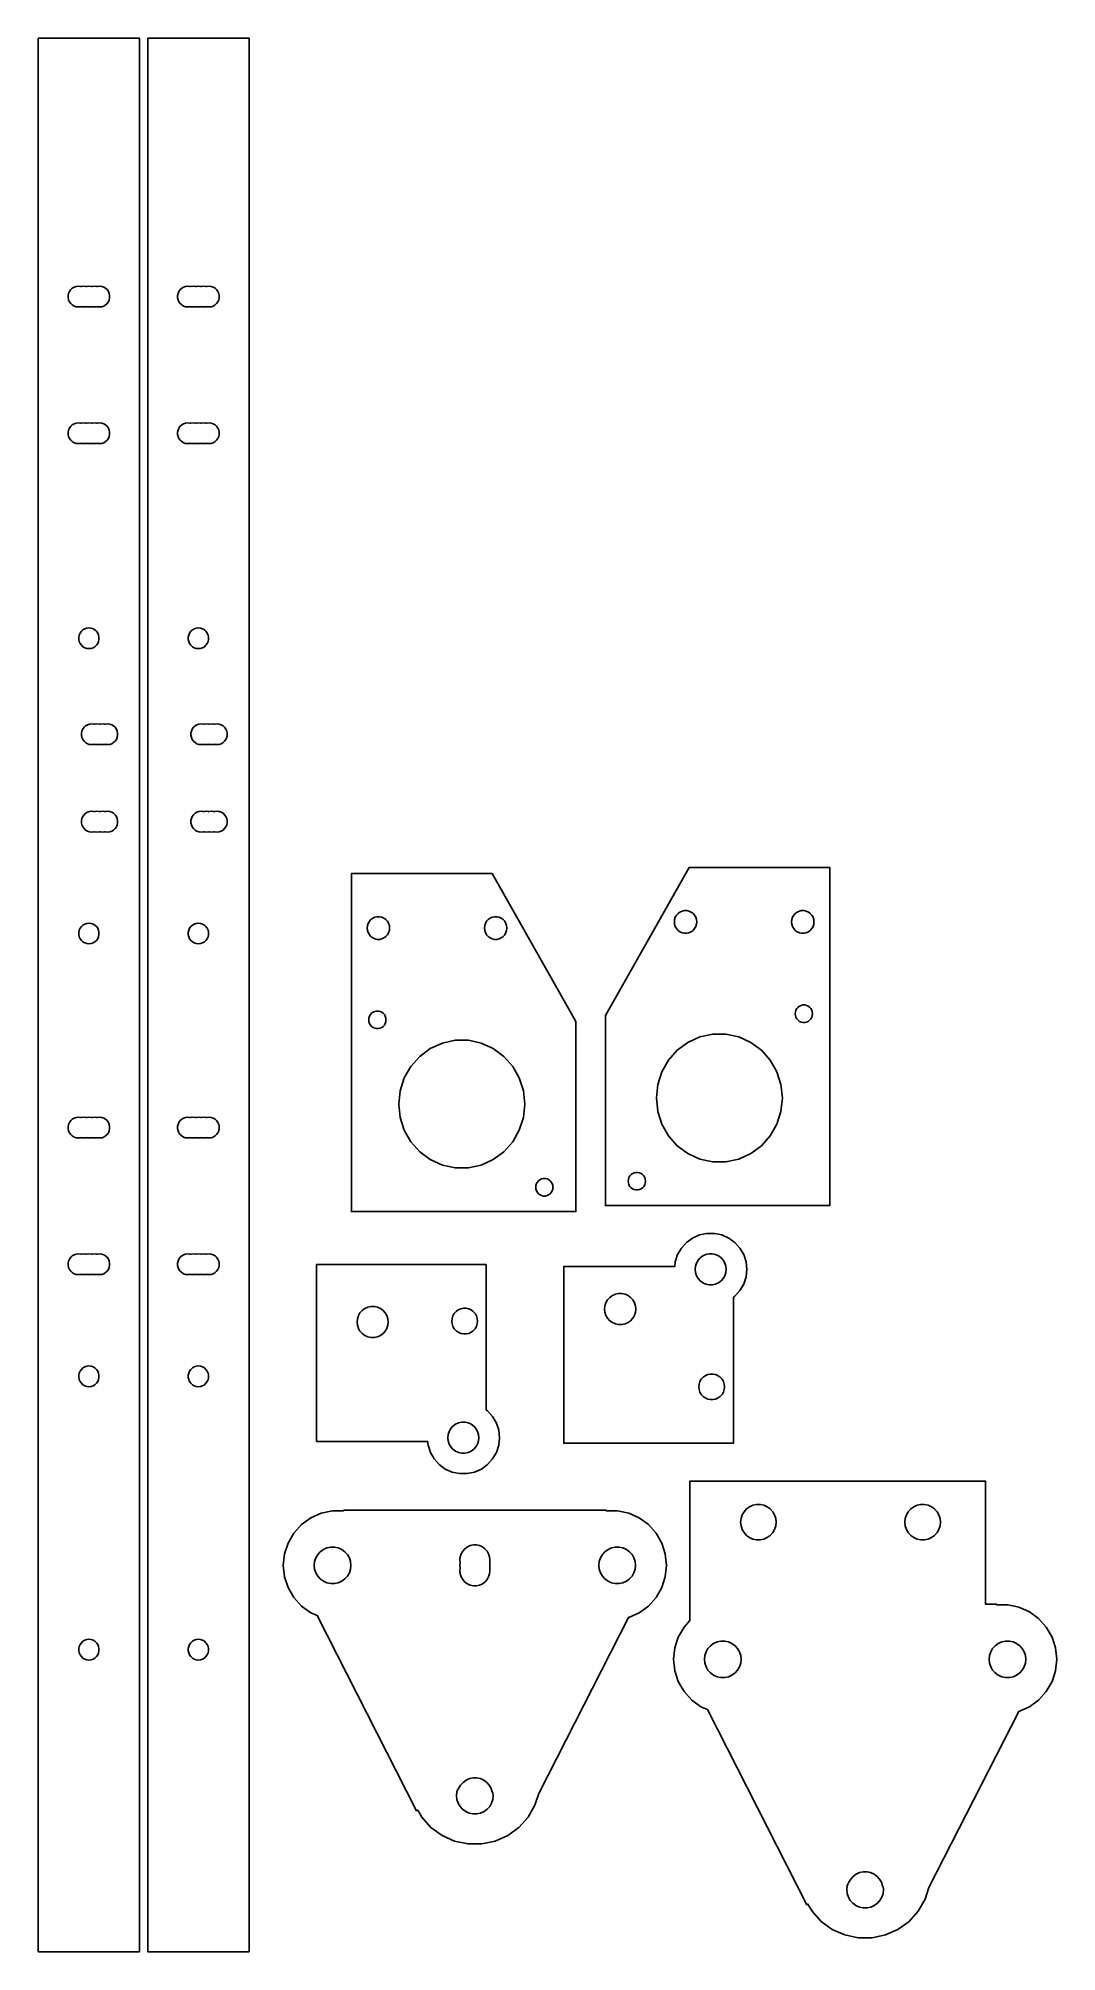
# Model space of a CAD drawing. Extents: x 0 to 186, y 0 to 350.
import ezdxf

# ---------------------------------------------------------------- set-up
doc = ezdxf.new("R2010")
doc.units = 0
doc.layers.add('Layer_1', color=7, linetype='CONTINUOUS')

msp = doc.modelspace()

# ---------------------------------------------------------------- linework, layer by layer
at = {"layer": 'Layer_1', "color": 7}
for points in [[(18.753441, 0.24656), (18.753441, 349.753441), (0.246561, 349.753441), (0.246561, 0.24656)], [(38.753441, 0.24656), (38.753441, 349.753451), (20.246561, 349.753451), (20.246561, 0.24656)], [(5.711351, 302.768371), (5.791751, 303.156311), (5.949131, 303.518741), (6.176531, 303.839591), (6.464051, 304.104891), (6.799141, 304.302931), (7.167101, 304.425751), (7.551881, 304.467351), (7.936641, 304.425751), (8.038881, 304.391751), (8.141151, 304.425751), (8.525921, 304.467351), (8.910691, 304.425751), (9.012931, 304.391751), (9.115201, 304.425751), (9.499971, 304.467351), (9.884741, 304.425751), (9.986971, 304.391751), (10.089241, 304.425751), (10.474021, 304.467351), (10.858791, 304.425751), (10.961061, 304.391751), (11.063291, 304.425751), (11.448071, 304.467351), (11.832841, 304.425751), (12.200801, 304.302931), (12.535881, 304.104891), (12.823401, 303.839591), (13.050731, 303.518741), (13.208151, 303.156311), (13.288651, 302.768371), (13.288651, 302.371741), (13.208151, 301.983731), (13.050731, 301.621301), (12.823401, 301.300451), (12.535881, 301.035141), (12.200801, 300.837111), (11.832841, 300.714291), (11.448071, 300.672691), (11.063291, 300.714291), (10.961061, 300.748291), (10.858791, 300.714291), (10.474021, 300.672691), (10.089241, 300.714291), (9.986971, 300.748291), (9.884741, 300.714291), (9.499971, 300.672691), (9.115201, 300.714291), (9.012931, 300.748291), (8.910691, 300.714291), (8.525921, 300.672691), (8.141151, 300.714291), (8.038881, 300.748291), (7.936641, 300.714291), (7.551881, 300.672691), (7.167101, 300.714291), (6.799141, 300.837111), (6.464051, 301.035141), (6.176531, 301.300451), (5.949131, 301.621301), (5.791751, 301.983731), (5.711351, 302.371741)], [(25.711351, 302.768381), (25.791751, 303.156321), (25.949131, 303.518751), (26.176531, 303.839601), (26.464051, 304.104901), (26.799141, 304.302941), (27.167101, 304.425761), (27.551881, 304.467361), (27.936641, 304.425761), (28.038881, 304.391761), (28.141151, 304.425761), (28.525921, 304.467361), (28.910691, 304.425761), (29.012931, 304.391761), (29.115201, 304.425761), (29.499971, 304.467361), (29.884741, 304.425761), (29.986971, 304.391761), (30.089241, 304.425761), (30.474021, 304.467361), (30.858791, 304.425761), (30.961061, 304.391761), (31.063291, 304.425761), (31.448071, 304.467361), (31.832841, 304.425761), (32.200801, 304.302941), (32.535881, 304.104901), (32.823401, 303.839601), (33.050731, 303.518751), (33.208151, 303.156321), (33.288651, 302.768381), (33.288651, 302.371751), (33.208151, 301.983741), (33.050731, 301.621311), (32.823401, 301.300461), (32.535881, 301.035151), (32.200801, 300.837121), (31.832841, 300.714301), (31.448071, 300.672701), (31.063291, 300.714301), (30.961061, 300.748301), (30.858791, 300.714301), (30.474021, 300.672701), (30.089241, 300.714301), (29.986971, 300.748301), (29.884741, 300.714301), (29.499971, 300.672701), (29.115201, 300.714301), (29.012931, 300.748301), (28.910691, 300.714301), (28.525921, 300.672701), (28.141151, 300.714301), (28.038881, 300.748301), (27.936641, 300.714301), (27.551881, 300.672701), (27.167101, 300.714301), (26.799141, 300.837121), (26.464051, 301.035151), (26.176531, 301.300461), (25.949131, 301.621311), (25.791751, 301.983741), (25.711351, 302.371751)], [(5.711351, 277.803551), (5.791751, 278.191561), (5.949131, 278.553991), (6.176531, 278.874841), (6.464051, 279.140141), (6.799141, 279.338181), (7.167101, 279.461001), (7.551881, 279.502601), (7.936641, 279.461001), (8.038881, 279.427001), (8.141151, 279.461001), (8.525921, 279.502601), (8.910691, 279.461001), (9.012931, 279.427001), (9.115201, 279.461001), (9.499971, 279.502601), (9.884741, 279.461001), (9.986971, 279.427001), (10.089241, 279.461001), (10.474021, 279.502601), (10.858791, 279.461001), (10.961061, 279.427001), (11.063291, 279.461001), (11.448071, 279.502601), (11.832841, 279.461001), (12.200801, 279.338181), (12.535881, 279.140141), (12.823401, 278.874841), (13.050731, 278.553991), (13.208151, 278.191561), (13.288651, 277.803551), (13.288651, 277.406921), (13.208151, 277.018941), (13.050731, 276.656511), (12.823401, 276.335661), (12.535881, 276.070361), (12.200801, 275.872331), (11.832841, 275.749881), (11.448071, 275.708281), (11.063291, 275.749881), (10.961061, 275.783881), (10.858791, 275.749881), (10.474021, 275.708281), (10.089241, 275.749881), (9.986971, 275.783881), (9.884741, 275.749881), (9.499971, 275.708281), (9.115201, 275.749881), (9.012931, 275.783881), (8.910691, 275.749881), (8.525921, 275.708281), (8.141151, 275.749881), (8.038881, 275.783881), (7.936641, 275.749881), (7.551881, 275.708281), (7.167101, 275.749881), (6.799141, 275.872331), (6.464051, 276.070361), (6.176531, 276.335661), (5.949131, 276.656511), (5.791751, 277.018941), (5.711351, 277.406921)], [(25.711351, 277.803561), (25.791751, 278.191571), (25.949131, 278.554001), (26.176531, 278.874851), (26.464051, 279.140151), (26.799141, 279.338191), (27.167101, 279.461011), (27.551881, 279.502611), (27.936641, 279.461011), (28.038881, 279.427011), (28.141151, 279.461011), (28.525921, 279.502611), (28.910691, 279.461011), (29.012931, 279.427011), (29.115201, 279.461011), (29.499971, 279.502611), (29.884741, 279.461011), (29.986971, 279.427011), (30.089241, 279.461011), (30.474021, 279.502611), (30.858791, 279.461011), (30.961061, 279.427011), (31.063291, 279.461011), (31.448071, 279.502611), (31.832841, 279.461011), (32.200801, 279.338191), (32.535881, 279.140151), (32.823401, 278.874851), (33.050731, 278.554001), (33.208151, 278.191571), (33.288651, 277.803561), (33.288651, 277.406931), (33.208151, 277.018951), (33.050731, 276.656521), (32.823401, 276.335671), (32.535881, 276.070371), (32.200801, 275.872341), (31.832841, 275.749891), (31.448071, 275.708291), (31.063291, 275.749891), (30.961061, 275.783891), (30.858791, 275.749891), (30.474021, 275.708291), (30.089241, 275.749891), (29.986971, 275.783891), (29.884741, 275.749891), (29.499971, 275.708291), (29.115201, 275.749891), (29.012931, 275.783891), (28.910691, 275.749891), (28.525921, 275.708291), (28.141151, 275.749891), (28.038881, 275.783891), (27.936641, 275.749891), (27.551881, 275.708291), (27.167101, 275.749891), (26.799141, 275.872341), (26.464051, 276.070371), (26.176531, 276.335671), (25.949131, 276.656521), (25.791751, 277.018951), (25.711351, 277.406931)], [(7.659441, 240.356401), (7.739841, 240.744341), (7.897221, 241.106771), (8.124621, 241.427621), (8.412141, 241.692921), (8.747231, 241.890961), (9.115191, 242.013781), (9.499961, 242.055381), (9.884731, 242.013781), (10.252691, 241.890961), (10.587741, 241.692921), (10.875261, 241.427621), (11.102661, 241.106771), (11.260041, 240.744341), (11.340441, 240.356401), (11.340441, 239.959771), (11.260041, 239.571841), (11.102661, 239.209411), (10.875261, 238.888551), (10.587741, 238.623251), (10.252691, 238.425221), (9.884731, 238.302391), (9.499961, 238.260791), (9.115191, 238.302391), (8.747231, 238.425221), (8.412141, 238.623251), (8.124621, 238.888551), (7.897221, 239.209411), (7.739841, 239.571841), (7.659441, 239.959771)], [(27.659441, 240.356411), (27.739841, 240.744351), (27.897221, 241.106781), (28.124621, 241.427631), (28.412141, 241.692931), (28.747231, 241.890971), (29.115191, 242.013791), (29.499961, 242.055391), (29.884731, 242.013791), (30.252691, 241.890971), (30.587741, 241.692931), (30.875261, 241.427631), (31.102661, 241.106781), (31.260041, 240.744351), (31.340441, 240.356411), (31.340441, 239.959781), (31.260041, 239.571851), (31.102661, 239.209421), (30.875261, 238.888561), (30.587741, 238.623261), (30.252691, 238.425231), (29.884731, 238.302401), (29.499961, 238.260801), (29.115191, 238.302401), (28.747231, 238.425231), (28.412141, 238.623261), (28.124621, 238.888561), (27.897221, 239.209421), (27.739841, 239.571851), (27.659441, 239.959781)], [(8.146471, 222.831133), (8.226871, 223.219063), (8.384251, 223.581493), (8.611651, 223.902353), (8.899171, 224.167653), (9.234251, 224.365683), (9.602251, 224.488513), (9.987031, 224.530113), (10.371791, 224.488513), (10.474061, 224.454513), (10.576301, 224.488513), (10.961071, 224.530113), (11.345841, 224.488513), (11.448111, 224.454513), (11.550351, 224.488513), (11.935121, 224.530113), (12.319871, 224.488513), (12.422141, 224.454513), (12.524411, 224.488513), (12.909161, 224.530113), (13.293911, 224.488513), (13.661901, 224.365683), (13.996991, 224.167653), (14.284541, 223.902353), (14.511871, 223.581493), (14.669291, 223.219063), (14.749691, 222.831133), (14.749691, 222.434503), (14.669291, 222.046523), (14.511871, 221.684103), (14.284541, 221.363243), (13.996991, 221.097943), (13.661901, 220.899913), (13.293911, 220.777083), (12.909161, 220.735483), (12.524411, 220.777083), (12.422141, 220.811083), (12.319871, 220.777083), (11.935121, 220.735483), (11.550351, 220.777083), (11.448111, 220.811083), (11.345841, 220.777083), (10.961071, 220.735483), (10.576301, 220.777083), (10.474061, 220.811083), (10.371791, 220.777083), (9.987031, 220.735483), (9.602251, 220.777083), (9.234251, 220.899913), (8.899171, 221.097943), (8.611651, 221.363243), (8.384251, 221.684103), (8.226871, 222.046523), (8.146471, 222.434503)], [(28.146471, 222.831141), (28.226871, 223.219071), (28.384251, 223.581501), (28.611651, 223.902361), (28.899171, 224.167661), (29.234251, 224.365691), (29.602251, 224.488521), (29.987031, 224.530121), (30.371791, 224.488521), (30.474061, 224.454521), (30.576301, 224.488521), (30.961071, 224.530121), (31.345841, 224.488521), (31.448111, 224.454521), (31.550351, 224.488521), (31.935121, 224.530121), (32.319871, 224.488521), (32.422141, 224.454521), (32.524411, 224.488521), (32.909161, 224.530121), (33.293911, 224.488521), (33.661901, 224.365691), (33.996991, 224.167661), (34.284541, 223.902361), (34.511871, 223.581501), (34.669291, 223.219071), (34.749691, 222.831141), (34.749691, 222.434511), (34.669291, 222.046531), (34.511871, 221.684111), (34.284541, 221.363251), (33.996991, 221.097951), (33.661901, 220.899921), (33.293911, 220.777091), (32.909161, 220.735491), (32.524411, 220.777091), (32.422141, 220.811091), (32.319871, 220.777091), (31.935121, 220.735491), (31.550351, 220.777091), (31.448111, 220.811091), (31.345841, 220.777091), (30.961071, 220.735491), (30.576301, 220.777091), (30.474061, 220.811091), (30.371791, 220.777091), (29.987031, 220.735491), (29.602251, 220.777091), (29.234251, 220.899921), (28.899171, 221.097951), (28.611651, 221.363251), (28.384251, 221.684111), (28.226871, 222.046531), (28.146471, 222.434511)], [(8.146471, 206.853673), (8.226871, 207.241613), (8.384251, 207.604043), (8.611651, 207.924893), (8.899171, 208.190194), (9.234251, 208.388224), (9.602251, 208.511054), (9.987031, 208.552654), (10.371791, 208.511054), (10.474061, 208.477054), (10.576301, 208.511054), (10.961071, 208.552654), (11.345841, 208.511054), (11.448111, 208.477054), (11.550351, 208.511054), (11.935121, 208.552654), (12.319871, 208.511054), (12.422141, 208.477054), (12.524411, 208.511054), (12.909161, 208.552654), (13.293911, 208.511054), (13.661901, 208.388224), (13.996991, 208.190194), (14.284541, 207.924893), (14.511871, 207.604043), (14.669291, 207.241613), (14.749691, 206.853673), (14.749691, 206.457043), (14.669291, 206.069103), (14.511871, 205.706683), (14.284541, 205.385823), (13.996991, 205.120523), (13.661901, 204.922493), (13.293911, 204.799663), (12.909161, 204.758063), (12.524411, 204.799663), (12.422141, 204.833663), (12.319871, 204.799663), (11.935121, 204.758063), (11.550351, 204.799663), (11.448111, 204.833663), (11.345841, 204.799663), (10.961071, 204.758063), (10.576301, 204.799663), (10.474061, 204.833663), (10.371791, 204.799663), (9.987031, 204.758063), (9.602251, 204.799663), (9.234251, 204.922493), (8.899171, 205.120523), (8.611651, 205.385823), (8.384251, 205.706683), (8.226871, 206.069103), (8.146471, 206.457043)], [(28.146471, 206.853681), (28.226871, 207.241621), (28.384251, 207.604051), (28.611651, 207.924901), (28.899171, 208.190201), (29.234251, 208.388231), (29.602251, 208.511061), (29.987031, 208.552661), (30.371791, 208.511061), (30.474061, 208.477061), (30.576301, 208.511061), (30.961071, 208.552661), (31.345841, 208.511061), (31.448111, 208.477061), (31.550351, 208.511061), (31.935121, 208.552661), (32.319871, 208.511061), (32.422141, 208.477061), (32.524411, 208.511061), (32.909161, 208.552661), (33.293911, 208.511061), (33.661901, 208.388231), (33.996991, 208.190201), (34.284541, 207.924901), (34.511871, 207.604051), (34.669291, 207.241621), (34.749691, 206.853681), (34.749691, 206.457051), (34.669291, 206.069111), (34.511871, 205.706691), (34.284541, 205.385831), (33.996991, 205.120531), (33.661901, 204.922501), (33.293911, 204.799671), (32.909161, 204.758071), (32.524411, 204.799671), (32.422141, 204.833671), (32.319871, 204.799671), (31.935121, 204.758071), (31.550351, 204.799671), (31.448111, 204.833671), (31.345841, 204.799671), (30.961071, 204.758071), (30.576301, 204.799671), (30.474061, 204.833671), (30.371791, 204.799671), (29.987031, 204.758071), (29.602251, 204.799671), (29.234251, 204.922501), (28.899171, 205.120531), (28.611651, 205.385831), (28.384251, 205.706691), (28.226871, 206.069111), (28.146471, 206.457051)], [(98.453294, 170.15285), (83.142163, 197.188846), (57.452348, 197.188846), (57.452348, 135.43288), (98.453294, 135.43288)], [(144.84983, 198.301016), (119.16001, 198.301016), (103.84886, 171.26493), (103.84886, 136.54485), (144.84983, 136.54485)], [(62.171265, 185.16626), (61.753705, 185.25656), (61.363605, 185.43314), (61.018185, 185.68909), (60.732545, 186.0125), (60.518995, 186.38948), (60.387105, 186.80415), (60.342405, 187.23668), (60.387105, 187.66921), (60.518995, 188.08389), (60.732545, 188.46087), (61.018185, 188.78427), (61.363605, 189.04022), (61.753705, 189.2168), (62.171265, 189.3071), (62.598305, 189.3071), (63.015876, 189.2168), (63.405946, 189.04022), (63.751386, 188.78427), (64.037036, 188.46087), (64.250552, 188.08389), (64.382472, 187.66921), (64.427172, 187.23668), (64.382472, 186.80415), (64.250552, 186.38948), (64.037036, 186.0125), (63.751386, 185.68909), (63.405946, 185.43314), (63.015876, 185.25656), (62.598305, 185.16626)], [(83.596583, 185.16626), (83.179013, 185.25656), (82.788913, 185.43314), (82.443503, 185.68909), (82.157833, 186.0125), (81.944313, 186.38948), (81.812413, 186.80415), (81.767713, 187.23668), (81.812413, 187.66921), (81.944313, 188.08389), (82.157833, 188.46087), (82.443503, 188.78427), (82.788913, 189.04022), (83.179013, 189.2168), (83.596583, 189.3071), (84.023623, 189.3071), (84.441184, 189.2168), (84.831264, 189.04022), (85.176704, 188.78427), (85.46234, 188.46087), (85.67586, 188.08389), (85.80778, 187.66921), (85.85248, 187.23668), (85.80778, 186.80415), (85.67586, 186.38948), (85.46234, 186.0125), (85.176704, 185.68909), (84.831264, 185.43314), (84.441184, 185.25656), (84.023623, 185.16626)], [(118.27857, 186.2784), (117.86093, 186.3687), (117.47088, 186.54529), (117.12547, 186.80123), (116.83977, 187.12464), (116.62628, 187.50161), (116.49433, 187.91628), (116.44963, 188.34883), (116.49433, 188.78136), (116.62628, 189.19603), (116.83977, 189.57301), (117.12547, 189.89642), (117.47088, 190.15237), (117.86093, 190.32896), (118.27857, 190.41926), (118.70553, 190.41926), (119.12318, 190.32896), (119.51323, 190.15237), (119.85864, 189.89642), (120.14434, 189.57301), (120.35783, 189.19603), (120.48978, 188.78136), (120.53448, 188.34883), (120.48978, 187.91628), (120.35783, 187.50161), (120.14434, 187.12464), (119.85864, 186.80123), (119.51323, 186.54529), (119.12318, 186.3687), (118.70553, 186.2784)], [(139.70385, 186.2784), (139.28631, 186.3687), (138.8962, 186.54528), (138.55079, 186.80123), (138.26512, 187.12463), (138.0516, 187.50161), (137.91971, 187.91628), (137.87501, 188.34882), (137.91971, 188.78135), (138.0516, 189.19603), (138.26512, 189.57301), (138.55079, 189.89641), (138.8962, 190.15237), (139.28631, 190.32895), (139.70385, 190.41925), (140.13091, 190.41925), (140.54845, 190.32895), (140.93855, 190.15237), (141.28399, 189.89641), (141.56963, 189.57301), (141.78315, 189.19603), (141.91505, 188.78135), (141.95975, 188.34882), (141.91505, 187.91628), (141.78315, 187.50161), (141.56963, 187.12463), (141.28399, 186.80123), (140.93855, 186.54528), (140.54845, 186.3687), (140.13091, 186.2784)], [(7.659441, 186.43249), (7.739841, 186.82043), (7.897221, 187.18286), (8.124621, 187.50371), (8.412141, 187.76901), (8.747231, 187.96704), (9.115191, 188.08949), (9.499961, 188.13109), (9.884731, 188.08949), (10.252691, 187.96704), (10.587741, 187.76901), (10.875261, 187.50371), (11.102661, 187.18286), (11.260041, 186.82043), (11.340441, 186.43249), (11.340441, 186.03586), (11.260041, 185.64789), (11.102661, 185.28546), (10.875261, 184.9646), (10.587741, 184.6993), (10.252691, 184.50089), (9.884731, 184.37807), (9.499961, 184.33647), (9.115191, 184.37807), (8.747231, 184.50089), (8.412141, 184.6993), (8.124621, 184.9646), (7.897221, 185.28546), (7.739841, 185.64789), (7.659441, 186.03586)], [(27.659441, 186.4325), (27.739841, 186.82044), (27.897221, 187.18287), (28.124621, 187.50372), (28.412141, 187.76902), (28.747231, 187.96705), (29.115191, 188.0895), (29.499961, 188.1311), (29.884731, 188.0895), (30.252691, 187.96705), (30.587741, 187.76902), (30.875261, 187.50372), (31.102661, 187.18287), (31.260041, 186.82044), (31.340441, 186.4325), (31.340441, 186.03587), (31.260041, 185.6479), (31.102661, 185.28547), (30.875261, 184.96461), (30.587741, 184.69931), (30.252691, 184.5009), (29.884731, 184.37808), (29.499961, 184.33648), (29.115191, 184.37808), (28.747231, 184.5009), (28.412141, 184.69931), (28.124621, 184.96461), (27.897221, 185.28547), (27.739841, 185.6479), (27.659441, 186.03587)], [(62.026995, 168.86013), (61.703905, 168.93023), (61.402155, 169.06713), (61.134975, 169.26504), (60.913945, 169.51533), (60.748735, 169.80689), (60.646665, 170.12713), (60.612165, 170.46204), (60.646665, 170.79695), (60.748735, 171.11719), (60.913945, 171.40875), (61.134975, 171.65904), (61.402155, 171.85695), (61.703905, 171.99386), (62.026995, 172.06396), (62.357215, 172.06396), (62.680325, 171.99386), (62.982056, 171.85695), (63.249236, 171.65904), (63.470266, 171.40875), (63.635476, 171.11719), (63.737546, 170.79695), (63.772046, 170.46204), (63.737546, 170.12713), (63.635476, 169.80689), (63.470266, 169.51533), (63.249236, 169.26504), (62.982056, 169.06713), (62.680325, 168.93023), (62.357215, 168.86013)], [(139.94493, 169.9722), (139.62185, 170.0423), (139.32009, 170.1792), (139.05292, 170.37712), (138.83188, 170.62741), (138.66668, 170.91897), (138.5646, 171.23921), (138.5301, 171.57413), (138.5646, 171.90903), (138.66668, 172.22927), (138.83188, 172.52083), (139.05292, 172.77112), (139.32009, 172.96904), (139.62185, 173.10593), (139.94493, 173.17603), (140.27516, 173.17603), (140.59827, 173.10593), (140.90003, 172.96904), (141.16718, 172.77112), (141.38824, 172.52083), (141.55344, 172.22927), (141.65539, 171.90903), (141.68999, 171.57413), (141.65539, 171.23921), (141.55344, 170.91897), (141.38824, 170.62741), (141.16718, 170.37712), (140.90003, 170.1792), (140.59827, 170.0423), (140.27516, 169.9722)], [(123.48163, 144.53152), (121.13078, 145.04093), (118.93519, 146.03755), (116.99085, 147.47771), (115.38268, 149.2985), (114.18103, 151.4204), (113.43834, 153.75062), (113.18712, 156.18739), (113.43834, 158.62415), (114.18103, 160.95438), (115.38268, 163.07627), (116.99085, 164.89708), (118.93519, 166.33723), (121.13078, 167.33385), (123.48163, 167.84326), (125.885, 167.84326), (128.23582, 167.33385), (130.43142, 166.33723), (132.37573, 164.89708), (133.98392, 163.07627), (135.18561, 160.95438), (135.92824, 158.62415), (136.17952, 156.18739), (135.92824, 153.75062), (135.18561, 151.4204), (133.98392, 149.2985), (132.37573, 147.47771), (130.43142, 146.03755), (128.23582, 145.04093), (125.885, 144.53152)], [(76.417166, 143.41954), (74.06635, 143.92895), (71.870759, 144.92556), (69.926409, 146.36571), (68.318253, 148.18651), (67.116542, 150.30839), (66.373912, 152.63861), (66.122662, 155.07537), (66.373912, 157.51212), (67.116542, 159.84234), (68.318253, 161.96422), (69.926409, 163.78503), (71.870759, 165.22517), (74.06635, 166.22178), (76.417166, 166.73119), (78.820537, 166.73119), (81.171353, 166.22178), (83.366953, 165.22517), (85.31126, 163.78503), (86.91945, 161.96422), (88.12114, 159.84234), (88.86377, 157.51212), (89.11505, 155.07537), (88.86377, 152.63861), (88.12114, 150.30839), (86.91945, 148.18651), (85.31126, 146.36571), (83.366953, 144.92556), (81.171353, 143.92895), (78.820537, 143.41954)], [(5.711351, 150.98289), (5.791751, 151.37038), (5.949131, 151.7328), (6.176531, 152.05328), (6.464051, 152.31896), (6.799141, 152.51737), (7.167101, 152.63944), (7.551881, 152.68134), (7.936641, 152.63944), (8.038881, 152.60544), (8.141151, 152.63944), (8.525921, 152.68134), (8.910691, 152.63944), (9.012931, 152.60544), (9.115201, 152.63944), (9.499971, 152.68134), (9.884741, 152.63944), (9.986971, 152.60544), (10.089241, 152.63944), (10.474021, 152.68134), (10.858791, 152.63944), (10.961061, 152.60544), (11.063291, 152.63944), (11.448071, 152.68134), (11.832841, 152.63944), (12.200801, 152.51737), (12.535881, 152.31896), (12.823401, 152.05328), (13.050731, 151.7328), (13.208151, 151.37038), (13.288651, 150.98289), (13.288651, 150.58543), (13.208151, 150.19799), (13.050731, 149.83556), (12.823401, 149.51508), (12.535881, 149.2494), (12.200801, 149.05099), (11.832841, 148.92892), (11.448071, 148.88692), (11.063291, 148.92892), (10.961061, 148.96292), (10.858791, 148.92892), (10.474021, 148.88692), (10.089241, 148.92892), (9.986971, 148.96292), (9.884741, 148.92892), (9.499971, 148.88692), (9.115201, 148.92892), (9.012931, 148.96292), (8.910691, 148.92892), (8.525921, 148.88692), (8.141151, 148.92892), (8.038881, 148.96292), (7.936641, 148.92892), (7.551881, 148.88692), (7.167101, 148.92892), (6.799141, 149.05099), (6.464051, 149.2494), (6.176531, 149.51508), (5.949131, 149.83556), (5.791751, 150.19799), (5.711351, 150.58543)], [(25.711351, 150.9829), (25.791751, 151.37039), (25.949131, 151.73281), (26.176531, 152.05329), (26.464051, 152.31897), (26.799141, 152.51738), (27.167101, 152.63945), (27.551881, 152.68135), (27.936641, 152.63945), (28.038881, 152.60545), (28.141151, 152.63945), (28.525921, 152.68135), (28.910691, 152.63945), (29.012931, 152.60545), (29.115201, 152.63945), (29.499971, 152.68135), (29.884741, 152.63945), (29.986971, 152.60545), (30.089241, 152.63945), (30.474021, 152.68135), (30.858791, 152.63945), (30.961061, 152.60545), (31.063291, 152.63945), (31.448071, 152.68135), (31.832841, 152.63945), (32.200801, 152.51738), (32.535881, 152.31897), (32.823401, 152.05329), (33.050731, 151.73281), (33.208151, 151.37039), (33.288651, 150.9829), (33.288651, 150.58544), (33.208151, 150.198), (33.050731, 149.83557), (32.823401, 149.51509), (32.535881, 149.24941), (32.200801, 149.051), (31.832841, 148.92893), (31.448071, 148.88693), (31.063291, 148.92893), (30.961061, 148.96293), (30.858791, 148.92893), (30.474021, 148.88693), (30.089241, 148.92893), (29.986971, 148.96293), (29.884741, 148.92893), (29.499971, 148.88693), (29.115201, 148.92893), (29.012931, 148.96293), (28.910691, 148.92893), (28.525921, 148.88693), (28.141151, 148.92893), (28.038881, 148.96293), (27.936641, 148.92893), (27.551881, 148.88693), (27.167101, 148.92893), (26.799141, 149.051), (26.464051, 149.24941), (26.176531, 149.51509), (25.949131, 149.83557), (25.791751, 150.198), (25.711351, 150.58544)], [(92.533667, 138.28333), (92.210557, 138.35343), (91.908807, 138.49033), (91.641627, 138.68824), (91.420597, 138.93853), (91.255387, 139.2301), (91.153337, 139.55033), (91.118837, 139.88525), (91.153337, 140.22016), (91.255387, 140.54039), (91.420597, 140.83195), (91.641627, 141.08225), (91.908807, 141.28015), (92.210557, 141.41706), (92.533667, 141.48716), (92.863867, 141.48716), (93.186977, 141.41706), (93.488737, 141.28015), (93.755917, 141.08225), (93.976947, 140.83195), (94.142157, 140.54039), (94.244207, 140.22016), (94.278707, 139.88525), (94.244207, 139.55033), (94.142157, 139.2301), (93.976947, 138.93853), (93.755917, 138.68824), (93.488737, 138.49033), (93.186977, 138.35343), (92.863867, 138.28333)], [(109.43824, 139.39529), (109.11515, 139.46539), (108.81342, 139.6023), (108.54622, 139.8002), (108.32519, 140.0505), (108.16006, 140.34207), (108.05799, 140.66231), (108.02339, 140.99722), (108.05799, 141.33213), (108.16006, 141.65237), (108.32519, 141.94393), (108.54622, 142.19422), (108.81342, 142.39214), (109.11515, 142.52903), (109.43824, 142.59913), (109.76854, 142.59913), (110.09163, 142.52903), (110.39333, 142.39214), (110.66056, 142.19422), (110.88157, 141.94393), (111.04672, 141.65237), (111.14877, 141.33213), (111.18327, 140.99722), (111.14877, 140.66231), (111.04672, 140.34207), (110.88157, 140.0505), (110.66056, 139.8002), (110.39333, 139.6023), (110.09163, 139.46539), (109.76854, 139.39529)], [(127.24843, 119.79333), (127.50174, 119.97732), (128.42553, 121.00332), (129.11593, 122.19904), (129.54252, 123.51202), (129.68683, 124.88503), (129.54252, 126.25812), (129.11593, 127.57112), (128.42553, 128.76682), (127.50174, 129.79282), (126.38483, 130.60432), (125.12353, 131.16582), (123.77312, 131.45292), (122.39253, 131.45292), (121.04202, 131.16582), (119.78083, 130.60432), (118.66391, 129.79282), (117.74002, 128.76682), (117.04972, 127.57112), (116.62313, 126.25812), (116.53653, 125.43372), (96.260404, 125.43372), (96.260404, 93.12494), (127.24843, 93.12494)], [(5.711351, 126.0181), (5.791751, 126.40555), (5.949131, 126.76798), (6.176531, 127.08846), (6.464051, 127.35414), (6.799141, 127.55254), (7.167101, 127.67461), (7.551881, 127.71651), (7.936641, 127.67461), (8.038881, 127.64061), (8.141151, 127.67461), (8.525921, 127.71651), (8.910691, 127.67461), (9.012931, 127.64061), (9.115201, 127.67461), (9.499971, 127.71651), (9.884741, 127.67461), (9.986971, 127.64061), (10.089241, 127.67461), (10.474021, 127.71651), (10.858791, 127.67461), (10.961061, 127.64061), (11.063291, 127.67461), (11.448071, 127.71651), (11.832841, 127.67461), (12.200801, 127.55254), (12.535881, 127.35414), (12.823401, 127.08846), (13.050731, 126.76798), (13.208151, 126.40555), (13.288651, 126.0181), (13.288651, 125.62068), (13.208151, 125.2332), (13.050731, 124.87077), (12.823401, 124.55029), (12.535881, 124.28461), (12.200801, 124.0862), (11.832841, 123.96413), (11.448071, 123.92223), (11.063291, 123.96413), (10.961061, 123.99813), (10.858791, 123.96413), (10.474021, 123.92223), (10.089241, 123.96413), (9.986971, 123.99813), (9.884741, 123.96413), (9.499971, 123.92223), (9.115201, 123.96413), (9.012931, 123.99813), (8.910691, 123.96413), (8.525921, 123.92223), (8.141151, 123.96413), (8.038881, 123.99813), (7.936641, 123.96413), (7.551881, 123.92223), (7.167101, 123.96413), (6.799141, 124.0862), (6.464051, 124.28461), (6.176531, 124.55029), (5.949131, 124.87077), (5.791751, 125.2332), (5.711351, 125.62068)], [(25.711351, 126.01811), (25.791751, 126.40556), (25.949131, 126.76799), (26.176531, 127.08847), (26.464051, 127.35415), (26.799141, 127.55255), (27.167101, 127.67462), (27.551881, 127.71652), (27.936641, 127.67462), (28.038881, 127.64062), (28.141151, 127.67462), (28.525921, 127.71652), (28.910691, 127.67462), (29.012931, 127.64062), (29.115201, 127.67462), (29.499971, 127.71652), (29.884741, 127.67462), (29.986971, 127.64062), (30.089241, 127.67462), (30.474021, 127.71652), (30.858791, 127.67462), (30.961061, 127.64062), (31.063291, 127.67462), (31.448071, 127.71652), (31.832841, 127.67462), (32.200801, 127.55255), (32.535881, 127.35415), (32.823401, 127.08847), (33.050731, 126.76799), (33.208151, 126.40556), (33.288651, 126.01811), (33.288651, 125.62069), (33.208151, 125.23321), (33.050731, 124.87078), (32.823401, 124.5503), (32.535881, 124.28462), (32.200801, 124.08621), (31.832841, 123.96413), (31.448071, 123.92223), (31.063291, 123.96413), (30.961061, 123.99813), (30.858791, 123.96413), (30.474021, 123.92223), (30.089241, 123.96413), (29.986971, 123.99813), (29.884741, 123.96413), (29.499971, 123.92223), (29.115201, 123.96413), (29.012931, 123.99813), (28.910691, 123.96413), (28.525921, 123.92223), (28.141151, 123.96413), (28.038881, 123.99813), (27.936641, 123.96413), (27.551881, 123.92223), (27.167101, 123.96413), (26.799141, 124.08621), (26.464051, 124.28462), (26.176531, 124.5503), (25.949131, 124.87078), (25.791751, 125.23321), (25.711351, 125.62069)], [(122.78493, 122.05084), (122.20213, 122.17471), (121.65783, 122.41703), (121.17592, 122.76723), (120.77722, 123.20992), (120.47933, 123.72591), (120.29523, 124.29252), (120.23293, 124.88503), (120.29523, 125.47761), (120.47933, 126.04422), (120.77722, 126.56022), (121.17592, 127.00292), (121.65783, 127.35312), (122.20213, 127.59552), (122.78493, 127.71932), (123.38072, 127.71932), (123.96341, 127.59552), (124.50771, 127.35312), (124.98973, 127.00292), (125.38843, 126.56022), (125.68633, 126.04422), (125.87042, 125.47761), (125.93272, 124.88503), (125.87042, 124.29252), (125.68633, 123.72591), (125.38843, 123.20992), (124.98973, 122.76723), (124.50771, 122.41703), (123.96341, 122.17471), (123.38072, 122.05084)], [(79.949724, 87.85571), (81.211023, 88.41721), (82.327933, 89.22871), (83.251723, 90.25471), (83.942123, 91.45041), (84.368714, 92.76341), (84.513024, 94.13651), (84.368714, 95.5095), (83.942123, 96.8226), (83.251723, 98.0182), (82.327933, 99.0442), (82.074623, 99.2283), (82.074623, 125.7544), (51.086611, 125.7544), (51.086611, 93.44561), (71.377629, 93.44561), (71.449329, 92.76341), (71.875889, 91.45041), (72.566189, 90.25471), (73.490079, 89.22871), (74.607, 88.41721), (75.868206, 87.85571), (77.218726, 87.56871), (78.599286, 87.56871)], [(106.26469, 114.79653), (105.68197, 114.92043), (105.1377, 115.16274), (104.65568, 115.51294), (104.25703, 115.95574), (103.95914, 116.47173), (103.77504, 117.03834), (103.71274, 117.63082), (103.77504, 118.22332), (103.95914, 118.79003), (104.25703, 119.30591), (104.65568, 119.74872), (105.1377, 120.09892), (105.68197, 120.34123), (106.26469, 120.46514), (106.86051, 120.46514), (107.44333, 120.34123), (107.98761, 120.09892), (108.4696, 119.74872), (108.86822, 119.30591), (109.16609, 118.79003), (109.35021, 118.22332), (109.41251, 117.63082), (109.35021, 117.03834), (109.16609, 116.47173), (108.86822, 115.95574), (108.4696, 115.51294), (107.98761, 115.16274), (107.44333, 114.92043), (106.86051, 114.79653)], [(61.029965, 112.435), (60.447215, 112.5589), (59.902945, 112.8012), (59.420955, 113.1514), (59.022275, 113.5942), (58.724389, 114.1101), (58.540289, 114.6767), (58.477989, 115.2693), (58.540289, 115.8618), (58.724389, 116.4284), (59.022275, 116.9444), (59.420955, 117.3872), (59.902945, 117.7373), (60.447215, 117.9797), (61.029965, 118.1036), (61.625805, 118.1036), (62.208495, 117.9797), (62.752795, 117.7373), (63.234816, 117.3872), (63.633516, 116.9444), (63.931406, 116.4284), (64.115502, 115.8618), (64.177802, 115.2693), (64.115502, 114.6767), (63.931406, 114.1101), (63.633516, 113.5942), (63.234816, 113.1514), (62.752795, 112.8012), (62.208495, 112.5589), (61.625805, 112.435)], [(77.907226, 113.0952), (77.426816, 113.1973), (76.978116, 113.3971), (76.580736, 113.6858), (76.252126, 114.0508), (76.006506, 114.4762), (75.854716, 114.9433), (75.803316, 115.4318), (75.854716, 115.9203), (76.006506, 116.3875), (76.252126, 116.8128), (76.580736, 117.1779), (76.978116, 117.4666), (77.426816, 117.6663), (77.907226, 117.7685), (78.398426, 117.7685), (78.878927, 117.6663), (79.327617, 117.4666), (79.725017, 117.1779), (80.053623, 116.8128), (80.299213, 116.3875), (80.451033, 115.9203), (80.502333, 115.4318), (80.451033, 114.9433), (80.299213, 114.4762), (80.053623, 114.0508), (79.725017, 113.6858), (79.327617, 113.3971), (78.878927, 113.1973), (78.398426, 113.0952)], [(7.659441, 105.547), (7.739841, 105.93441), (7.897221, 106.29684), (8.124621, 106.61731), (8.412141, 106.88299), (8.747231, 107.0814), (9.115191, 107.20347), (9.499961, 107.24537), (9.884731, 107.20347), (10.252691, 107.0814), (10.587741, 106.88299), (10.875261, 106.61731), (11.102661, 106.29684), (11.260041, 105.93441), (11.340441, 105.547), (11.340441, 105.14954), (11.260041, 104.76209), (11.102661, 104.39967), (10.875261, 104.07919), (10.587741, 103.81351), (10.252691, 103.6151), (9.884731, 103.49303), (9.499961, 103.45113), (9.115191, 103.49303), (8.747231, 103.6151), (8.412141, 103.81351), (8.124621, 104.07919), (7.897221, 104.39967), (7.739841, 104.76209), (7.659441, 105.14954)], [(27.659441, 105.547), (27.739841, 105.93442), (27.897221, 106.29684), (28.124621, 106.61732), (28.412141, 106.88299), (28.747231, 107.08141), (29.115191, 107.20348), (29.499961, 107.24538), (29.884731, 107.20348), (30.252691, 107.08141), (30.587741, 106.88299), (30.875261, 106.61732), (31.102661, 106.29684), (31.260041, 105.93442), (31.340441, 105.547), (31.340441, 105.14955), (31.260041, 104.76209), (31.102661, 104.39968), (30.875261, 104.0792), (30.587741, 103.81352), (30.252691, 103.6151), (29.884731, 103.49304), (29.499961, 103.45114), (29.115191, 103.49304), (28.747231, 103.6151), (28.412141, 103.81352), (28.124621, 104.0792), (27.897221, 104.39968), (27.739841, 104.76209), (27.659441, 105.14955)], [(123.02012, 101.09056), (122.53964, 101.19266), (122.09093, 101.39245), (121.69363, 101.68113), (121.36494, 102.04615), (121.11933, 102.47152), (120.96754, 102.93869), (120.91624, 103.42714), (120.96754, 103.91564), (121.11933, 104.38284), (121.36494, 104.80813), (121.69363, 105.17313), (122.09093, 105.46192), (122.53964, 105.66163), (123.02012, 105.76384), (123.51132, 105.76384), (123.99172, 105.66163), (124.44043, 105.46192), (124.83783, 105.17313), (125.16653, 104.80813), (125.41203, 104.38284), (125.56382, 103.91564), (125.61522, 103.42714), (125.56382, 102.93869), (125.41203, 102.47152), (125.16653, 102.04615), (124.83783, 101.68113), (124.44043, 101.39245), (123.99172, 101.19266), (123.51132, 101.09056)], [(77.611126, 91.30221), (77.028326, 91.42611), (76.484026, 91.66841), (76.002116, 92.01861), (75.603416, 92.46141), (75.305526, 92.97731), (75.121426, 93.54401), (75.059126, 94.13651), (75.121426, 94.72901), (75.305526, 95.2956), (75.603416, 95.8116), (76.002116, 96.2544), (76.484026, 96.6045), (77.028326, 96.8469), (77.611126, 96.9707), (78.206916, 96.9707), (78.789636, 96.8469), (79.333907, 96.6045), (79.815927, 96.2544), (80.214623, 95.8116), (80.512523, 95.2956), (80.696613, 94.72901), (80.758913, 94.13651), (80.696613, 93.54401), (80.512523, 92.97731), (80.214623, 92.46141), (79.815927, 92.01861), (79.333907, 91.66841), (78.789636, 91.42611), (78.206916, 91.30221)], [(155.01494, 3.30328), (157.30676, 4.32367), (159.3363, 5.79824), (161.01495, 7.66255), (162.26926, 9.83515), (162.95974, 11.96023), (179.35435, 44.13639), (179.39695, 44.14539), (181.30674, 44.99571), (182.99804, 46.22451), (184.39694, 47.7781), (185.44226, 49.5886), (186.08824, 51.57691), (186.30676, 53.65601), (186.08824, 55.73511), (185.44226, 57.72341), (184.39694, 59.53381), (182.99804, 61.08741), (181.30674, 62.31631), (179.39695, 63.16661), (177.35205, 63.60121), (175.30677, 63.60121), (175.30677, 63.71601), (173.30676, 63.71601), (173.30676, 86.21601), (119.30676, 86.21601), (119.30676, 60.74461), (118.21657, 59.5338), (117.17125, 57.72341), (116.52527, 55.7351), (116.30675, 53.656), (116.52527, 51.5769), (117.17125, 49.5886), (118.21657, 47.7781), (119.61547, 46.22451), (121.30677, 44.99571), (122.48975, 44.469), (140.64437, 8.83868), (140.85696, 8.94703), (141.59856, 7.66255), (143.27721, 5.79824), (145.30675, 4.32367), (147.59857, 3.30328), (150.05242, 2.78178), (152.5611, 2.78178)], [(83.723873, 20.47054), (86.01566, 21.49093), (88.04523, 22.9655), (89.723851, 24.82981), (90.978157, 27.00241), (91.668667, 29.1275), (108.06325, 61.30365), (108.10585, 61.31265), (110.01567, 62.16297), (111.70696, 63.39177), (113.10587, 64.94536), (114.15116, 66.75587), (114.79716, 68.74417), (115.01566, 70.82327), (114.79716, 72.90236), (114.15116, 74.89066), (113.10587, 76.70106), (111.70696, 78.25466), (110.01567, 79.48356), (108.10585, 80.33386), (106.06096, 80.76846), (104.01566, 80.76846), (104.01566, 80.88326), (56.015658, 80.88326), (56.015658, 80.76846), (53.970348, 80.76846), (51.925441, 80.33386), (50.015651, 79.48356), (48.324361, 78.25466), (46.925454, 76.70106), (45.880164, 74.89066), (45.234134, 72.90236), (45.015664, 70.82327), (45.234134, 68.74416), (45.880164, 66.75586), (46.925454, 64.94536), (48.324361, 63.39177), (50.015651, 62.16297), (51.198661, 61.63625), (69.35325, 26.00594), (69.565839, 26.11429), (70.307469, 24.82981), (71.986089, 22.9655), (74.01566, 21.49093), (76.307446, 20.47054), (78.761326, 19.94904), (81.269963, 19.94904)], [(131.46705, 75.48381), (130.80244, 75.62512), (130.18176, 75.90141), (129.63206, 76.30081), (129.17745, 76.80571), (128.83775, 77.3941), (128.62775, 78.0403), (128.55675, 78.71601), (128.62775, 79.39171), (128.83775, 80.03791), (129.17745, 80.62631), (129.63206, 81.1312), (130.18176, 81.53061), (130.80244, 81.8069), (131.46705, 81.94821), (132.14645, 81.94821), (132.81105, 81.8069), (133.43174, 81.53061), (133.98146, 81.1312), (134.43602, 80.62631), (134.77574, 80.03791), (134.98574, 79.39171), (135.05674, 78.71601), (134.98574, 78.0403), (134.77574, 77.3941), (134.43602, 76.80571), (133.98146, 76.30081), (133.43174, 75.90141), (132.81105, 75.62512), (132.14645, 75.48381)], [(161.46704, 75.48381), (160.80241, 75.62512), (160.18172, 75.90141), (159.63207, 76.30081), (159.17744, 76.80571), (158.83772, 77.3941), (158.62777, 78.0403), (158.55677, 78.71601), (158.62777, 79.39171), (158.83772, 80.03791), (159.17744, 80.62631), (159.63207, 81.1312), (160.18175, 81.53061), (160.80241, 81.8069), (161.46704, 81.94821), (162.14644, 81.94821), (162.81104, 81.8069), (163.43176, 81.53061), (163.98145, 81.1312), (164.43606, 80.62631), (164.77576, 80.03791), (164.98576, 79.39171), (165.05676, 78.71601), (164.98576, 78.0403), (164.77576, 77.3941), (164.43606, 76.80571), (163.98145, 76.30081), (163.43176, 75.90141), (162.81104, 75.62512), (162.14644, 75.48381)], [(53.665448, 67.49166), (52.980472, 67.63726), (52.340652, 67.92206), (51.774051, 68.33376), (51.305471, 68.85416), (50.955271, 69.46066), (50.738871, 70.12676), (50.665671, 70.82327), (50.738871, 71.51977), (50.955271, 72.18587), (51.305471, 72.79237), (51.774051, 73.31277), (52.340652, 73.72447), (52.980472, 74.00927), (53.665448, 74.15487), (54.365848, 74.15487), (55.050858, 74.00927), (55.690648, 73.72447), (56.257248, 73.31277), (56.725858, 72.79237), (57.076058, 72.18587), (57.292458, 71.51977), (57.365658, 70.82327), (57.292458, 70.12676), (57.076058, 69.46066), (56.725858, 68.85416), (56.257248, 68.33376), (55.690648, 67.92206), (55.050858, 67.63726), (54.365848, 67.49166)], [(79.728217, 67.08836), (79.165847, 67.20786), (78.640646, 67.44166), (78.175536, 67.77956), (77.790856, 68.20686), (77.503416, 68.70476), (77.325746, 69.25146), (77.265646, 69.82326), (77.318246, 70.32326), (77.265646, 70.82327), (77.318246, 71.32327), (77.265646, 71.82327), (77.325746, 72.39497), (77.503416, 72.94177), (77.790856, 73.43967), (78.175536, 73.86687), (78.640676, 74.20487), (79.165847, 74.43867), (79.728217, 74.55817), (80.303103, 74.55817), (80.865443, 74.43867), (81.390643, 74.20487), (81.855753, 73.86687), (82.240433, 73.43967), (82.527903, 72.94177), (82.705543, 72.39497), (82.765643, 71.82327), (82.713143, 71.32327), (82.765643, 70.82327), (82.713143, 70.32326), (82.765643, 69.82326), (82.705543, 69.25146), (82.527903, 68.70476), (82.240433, 68.20686), (81.855753, 67.77956), (81.390643, 67.44166), (80.865443, 67.20786), (80.303103, 67.08836)], [(105.66546, 67.49166), (104.98046, 67.63726), (104.34067, 67.92206), (103.77406, 68.33376), (103.30546, 68.85416), (102.95523, 69.46066), (102.73885, 70.12676), (102.66565, 70.82327), (102.73885, 71.51977), (102.95523, 72.18587), (103.30546, 72.79237), (103.77406, 73.31277), (104.34067, 73.72447), (104.98046, 74.00927), (105.66546, 74.15487), (106.36587, 74.15487), (107.05085, 74.00927), (107.69066, 73.72447), (108.25727, 73.31277), (108.72585, 72.79237), (109.07605, 72.18587), (109.29245, 71.51977), (109.36565, 70.82327), (109.29245, 70.12676), (109.07605, 69.46066), (108.72585, 68.85416), (108.25727, 68.33376), (107.69066, 67.92206), (107.05085, 67.63726), (106.36587, 67.49166)], [(7.659441, 55.61743), (7.739841, 56.00487), (7.897221, 56.3673), (8.124621, 56.68778), (8.412141, 56.95346), (8.747231, 57.15187), (9.115191, 57.27393), (9.499961, 57.31583), (9.884731, 57.27393), (10.252691, 57.15187), (10.587741, 56.95346), (10.875261, 56.68778), (11.102661, 56.3673), (11.260041, 56.00487), (11.340441, 55.61743), (11.340441, 55.21996), (11.260041, 54.83256), (11.102661, 54.47013), (10.875261, 54.14965), (10.587741, 53.88397), (10.252691, 53.68556), (9.884731, 53.56349), (9.499961, 53.52149), (9.115191, 53.56349), (8.747231, 53.68556), (8.412141, 53.88397), (8.124621, 54.14965), (7.897221, 54.47013), (7.739841, 54.83256), (7.659441, 55.21996)], [(27.659441, 55.61742), (27.739841, 56.00488), (27.897221, 56.36731), (28.124621, 56.6878), (28.412141, 56.95346), (28.747231, 57.15187), (29.115191, 57.27393), (29.499961, 57.31583), (29.884731, 57.27393), (30.252691, 57.15187), (30.587741, 56.95346), (30.875261, 56.6878), (31.102661, 56.36731), (31.260041, 56.00488), (31.340441, 55.61742), (31.340441, 55.21997), (31.260041, 54.83256), (31.102661, 54.47014), (30.875261, 54.14965), (30.587741, 53.88398), (30.252691, 53.68557), (29.884731, 53.56349), (29.499961, 53.52149), (29.115191, 53.56349), (28.747231, 53.68557), (28.412141, 53.88398), (28.124621, 54.14965), (27.897221, 54.47014), (27.739841, 54.83256), (27.659441, 55.21997)], [(124.95655, 50.3244), (124.27155, 50.47), (123.63176, 50.7548), (123.06515, 51.1665), (122.59655, 51.6869), (122.24635, 52.2934), (122.02994, 52.9595), (121.95674, 53.656), (122.02994, 54.3525), (122.24635, 55.0186), (122.59655, 55.62511), (123.06515, 56.14551), (123.63176, 56.5572), (124.27155, 56.842), (124.95655, 56.98761), (125.65696, 56.98761), (126.34194, 56.842), (126.98175, 56.5572), (127.54836, 56.14551), (128.01696, 55.62511), (128.36714, 55.0186), (128.58354, 54.3525), (128.65674, 53.656), (128.58354, 52.9595), (128.36714, 52.2934), (128.01696, 51.6869), (127.54836, 51.1665), (126.98175, 50.7548), (126.34194, 50.47), (125.65696, 50.3244)], [(176.95652, 50.3244), (176.27154, 50.47), (175.63175, 50.7548), (175.06514, 51.1665), (174.59654, 51.6869), (174.24634, 52.2934), (174.02996, 52.9595), (173.95676, 53.656), (174.02996, 54.3525), (174.24634, 55.0186), (174.59654, 55.62511), (175.06514, 56.14551), (175.63175, 56.5572), (176.27154, 56.842), (176.95652, 56.98761), (177.65695, 56.98761), (178.34193, 56.842), (178.98172, 56.5572), (179.54835, 56.14551), (180.01695, 55.62511), (180.36715, 55.0186), (180.58356, 54.3525), (180.65676, 53.656), (180.58356, 52.9595), (180.36715, 52.2934), (180.01695, 51.6869), (179.54835, 51.1665), (178.98172, 50.7548), (178.34193, 50.47), (177.65695, 50.3244)], [(79.665487, 25.43661), (78.980457, 25.58221), (78.340666, 25.86706), (77.774086, 26.27873), (77.305456, 26.79916), (76.955276, 27.40569), (76.738846, 28.07175), (76.665646, 28.76824), (76.738846, 29.46476), (76.857406, 29.82949), (76.982686, 29.89339), (77.046686, 30.09019), (77.386416, 30.67857), (77.841016, 31.1835), (78.390716, 31.58286), (79.011407, 31.85922), (79.675987, 32.00045), (80.355403, 32.00045), (81.019983, 31.85922), (81.640703, 31.58286), (82.190373, 31.1835), (82.645003, 30.67857), (82.984703, 30.09019), (83.194703, 29.444), (83.204703, 29.3539), (83.310373, 29.3001), (83.366273, 28.76825), (83.293073, 28.07176), (83.076653, 27.4057), (82.726503, 26.79917), (82.257873, 26.27874), (81.691263, 25.86707), (81.051473, 25.58222), (80.366413, 25.43662)], [(150.9566, 8.26935), (150.27154, 8.41495), (149.63175, 8.6998), (149.06515, 9.11146), (148.59652, 9.6319), (148.24637, 10.23843), (148.02996, 10.90449), (147.95676, 11.60098), (148.02996, 12.2975), (148.1485, 12.66222), (148.27378, 12.72612), (148.33768, 12.92292), (148.67741, 13.51131), (149.13204, 14.01624), (149.68171, 14.4156), (150.3024, 14.69196), (150.96701, 14.83319), (151.6464, 14.83319), (152.31101, 14.69196), (152.9317, 14.4156), (153.48137, 14.01624), (153.936, 13.51131), (154.27573, 12.92292), (154.48567, 12.27673), (154.49577, 12.18663), (154.60142, 12.13283), (154.65732, 11.60099), (154.58412, 10.9045), (154.36769, 10.23844), (154.01754, 9.63191), (153.54891, 9.11147), (152.98234, 8.69981), (152.34255, 8.41496), (151.65749, 8.26936)]]:
    msp.add_lwpolyline(points, close=True, dxfattribs=at)

doc.saveas('drawing.dxf')
